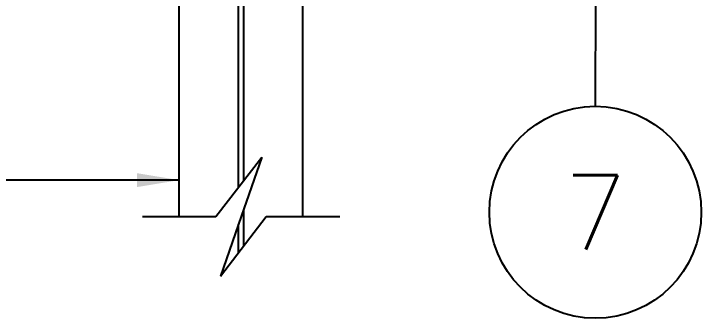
# Model space of a CAD drawing. Header units: metres. Extents: x 0 to 21025, y 0 to 14850.
# Drawn here: x 1824 to 2636, y 8472 to 8831 of the extents above; entities that cross this region are included whole.
import ezdxf
from ezdxf.enums import TextEntityAlignment as Align

# ---------------------------------------------------------------- set-up
doc = ezdxf.new("R2010")
doc.units = ezdxf.units.M
doc.header["$LTSCALE"] = 25
for name, color, linetype in [('GSB', 7, 'Continuous'), ('SDM', 7, 'Continuous'), ('SL1', 8, 'Continuous')]:
    doc.layers.add(name, color=color, linetype=linetype)
doc.styles.add('R140', font='simplex.shx', dxfattribs={"height": 3.5})
doc.styles.add('ROMANS', font='ROMANS.SHX')
doc.dimstyles.new('25___1-25', dxfattribs={"dimscale": 25, "dimtxt": 2.5, "dimasz": 2, "dimexe": 1.5, "dimexo": 1, "dimgap": 0.5, "dimtad": 1, "dimzin": 12, "dimtxsty": 'ROMANS', "dimcen": 0, "dimclrd": 256, "dimclre": 256, "dimclrt": 3, "dimazin": 3, "dimtfac": 1, "dimtmove": 0, "dimatfit": 0, "dimfxl": 1, "dimlwd": -1, "dimlwe": -1, "dimarcsym": 0})

# ---------------------------------------------------------------- blocks, each defined once
blk = doc.blocks.new('RUP_H')
at = {"layer": 'GSB'}
for p, q in [((-1.188, 0), (0.974, 2.804)), ((0.974, 2.804), (0, 0)), ((-4.66, 0), (-1.188, 0)), ((-0.974, -2.804), (1.188, 0)), ((0, 0), (-0.974, -2.804)), ((1.188, 0), (4.66, 0))]:
    blk.add_line(p, q, dxfattribs=at)
blk = doc.blocks.new('INDICACAO_EIXO')
at = {"layer": 'GSB', "color": 3}
blk.add_circle((0, 0), 5, dxfattribs=at)

msp = doc.modelspace()

# ---------------------------------------------------------------- linework, layer by layer
at = {"layer": 'SL1'}
for p, q in [((2095.567, 8634.36), (2095.567, 9557.32)), ((2089.467, 8626.447), (2089.467, 9549.408)), ((2019.517, 8591.884), (2019.517, 8930.384)), ((2165.517, 8591.884), (2165.517, 8930.384)), ((2095.567, 8557.32), (2095.567, 8600.666)), ((2089.467, 8549.408), (2089.467, 8583.102))]:
    msp.add_line(p, q, dxfattribs=at)

# ---------------------------------------------------------------- block references
at = {"layer": 'GSB'}
ref = msp.add_blockref('INDICACAO_EIXO', (2510.512, 8597.009), dxfattribs=dict(at, xscale=24.99999999999972, yscale=24.99999999999972, zscale=24.99999999999972))
ref.add_attrib('EIXO', '7', dxfattribs={"color": 4, "height": 87.5, "style": 'R140'}).set_placement((2510.512, 8597.009), align=Align.MIDDLE_CENTER)
at = {"layer": 'GSB', "xscale": 24.99999999999972, "yscale": 24.99999999999972, "zscale": 24.99999999999972}
msp.add_blockref('RUP_H', (2092.517, 8591.884), dxfattribs=at)

# ---------------------------------------------------------------- leaders
at = {"layer": 'SDM'}
msp.add_leader([(2510.578, 9046.619), (2510.512, 8722.009)], dimstyle='25___1-25', override={"dimgap": 0.5, "dimtad": 0}, dxfattribs=at)
at = {"layer": 'SDM', "annotation_type": 0, "has_hookline": 1, "hookline_direction": 1, "text_width": 720.238}
msp.add_leader([(2019.517, 8634.895), (1699.889, 8634.895)], dimstyle='25___1-25', override={"dimgap": 0.5, "dimtad": 0}, dxfattribs=at)

doc.saveas('drawing.dxf')
